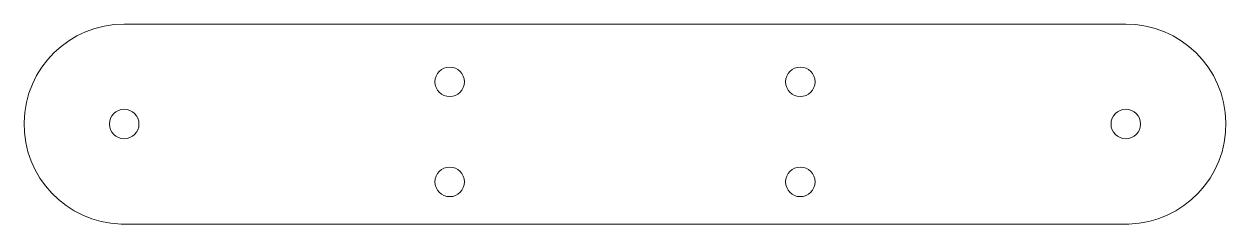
# Paper-space layout '_Posterior' of a CAD drawing. Header units: millimetres. Extents: x -120 to 120, y -18 to 22.
import ezdxf

# ---------------------------------------------------------------- set-up
doc = ezdxf.new("R2010")
doc.units = ezdxf.units.MM

psp = doc.layouts.new('_Posterior')

# ---------------------------------------------------------------- linework, layer by layer
at = {"color": 7, "linetype": 'Continuous', "lineweight": 15}
for p, q in [((-100, 21.57), (100, 21.57)), ((100.63, -18.42), (-100.63, -18.42))]:
    psp.add_line(p, q, dxfattribs=at)
for centre in [(-35, 10), (35, 10), (-100, 1.57), (100, 1.57), (-35, -10), (35, -10)]:
    psp.add_circle(centre, 2.95, dxfattribs=at)
for centre, start, end in [((-100, 1.57), 90.0004, 268.1986), ((100, 1.57), 271.8014, 89.9996)]:
    psp.add_arc(centre, 20, start, end, dxfattribs=at)

doc.saveas('drawing.dxf')
